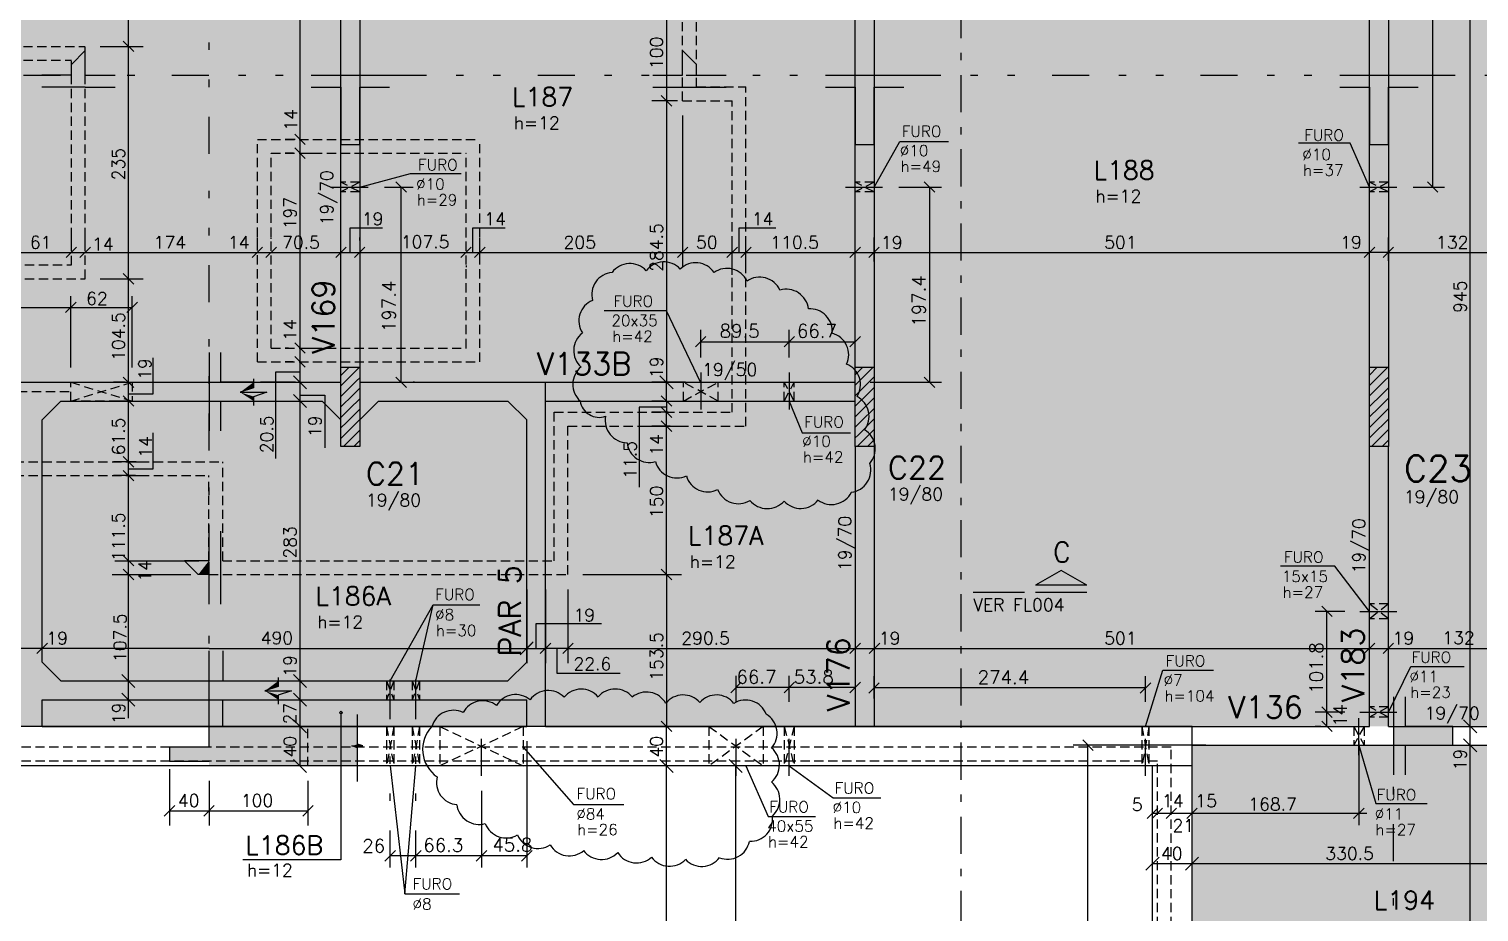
# Model space of a CAD drawing. Extents: x 64041 to 73506, y 0 to 6308.
# Drawn here: x 66943 to 68409, y 1360 to 2253 of the extents above; entities that cross this region are included whole.
import ezdxf

# ---------------------------------------------------------------- set-up
doc = ezdxf.new("R2010")
doc.units = 0
doc.header["$LTSCALE"] = 75
doc.header["$MEASUREMENT"] = 0
for name, pattern in [('ESTILO_TQS_0003', [1, 0.5, -0.2, 0.1, -0.2]), ('ESTILO_TQS_0004', [2, 0.5, -0.4, 0.1, -0.4, 0.1, -0.5]), ('HIDDEN2', [0.1875, 0.125, -0.0625])]:
    doc.linetypes.add(name, pattern=pattern)
doc.layers.get('0').update_dxf_attribs({"color": 3, "linetype": 'CONTINUOUS'})
for name, color, linetype in [('1', 3, 'CONTINUOUS'), ('200', 1, 'HIDDEN2'), ('204', 1, 'ESTILO_TQS_0003'), ('205', 1, 'ESTILO_TQS_0004'), ('210', 3, 'HIDDEN2'), ('212', 3, 'CONTINUOUS'), ('213', 3, 'CONTINUOUS'), ('216', 3, 'CONTINUOUS'), ('220', 5, 'CONTINUOUS'), ('221', 1, 'CONTINUOUS'), ('222', 6, 'CONTINUOUS'), ('226', 4, 'CONTINUOUS'), ('233', 6, 'CONTINUOUS'), ('250', 1, 'CONTINUOUS'), ('253', 253, 'CONTINUOUS')]:
    doc.layers.add(name, color=color, linetype=linetype)
doc.layers.add('112', color=7, linetype='CONTINUOUS', true_color=0x9bed9e)
doc.styles.get("Standard").update_dxf_attribs({"font": 'ROMANS.SHX'})

# ---------------------------------------------------------------- blocks, each defined once
blk = doc.blocks.new('_HFD8E5DFE43-017', base_point=(210496.960555, 18146.312154))
for p, q in [((211306.059071, 15476.445307), (211324.934397, 15495.320633)), ((211306.059071, 15487.051909), (211314.327795, 15495.320633)), ((211306.059071, 15465.838705), (211321.794208, 15481.573842)), ((211321.794208, 15481.573842), (211325.059071, 15484.838705)), ((211306.059071, 15455.232103), (211318.490513, 15467.663545)), ((211318.490513, 15467.663545), (211325.059071, 15474.232103)), ((211306.059071, 15444.625502), (211315.186817, 15453.753248)), ((211311.883122, 15439.84295), (211325.059071, 15453.0189)), ((211315.186817, 15453.753248), (211325.059071, 15463.625502)), ((211306.059071, 15434.0189), (211311.883122, 15439.84295)), ((211308.579426, 15425.932653), (211325.059071, 15442.412298)), ((211306.059071, 15423.412298), (211308.579426, 15425.932653)), ((211308.574007, 15415.320633), (211325.059071, 15431.805697)), ((211319.180609, 15415.320633), (211325.059071, 15421.199095))]:
    blk.add_line(p, q)
blk = doc.blocks.new('_HFD8E5DFE43-018', base_point=(210496.960555, 18146.312154))
for p, q in [((211826.509184, 15477.171936), (211844.657881, 15495.320633)), ((211826.509184, 15487.778537), (211834.05128, 15495.320633)), ((211826.509184, 15466.565334), (211842.470648, 15482.526798)), ((211842.470648, 15482.526798), (211845.509184, 15485.565334)), ((211826.509184, 15455.958732), (211839.166953, 15468.616501)), ((211839.166953, 15468.616501), (211845.509184, 15474.958732)), ((211826.509184, 15445.352131), (211835.863257, 15454.706204)), ((211832.559562, 15440.795906), (211845.509184, 15453.745529)), ((211835.863257, 15454.706204), (211845.509184, 15464.352131)), ((211826.509184, 15434.745529), (211832.559562, 15440.795906)), ((211829.255866, 15426.885609), (211845.509184, 15443.138927)), ((211826.509184, 15424.138927), (211829.255866, 15426.885609)), ((211828.297492, 15415.320633), (211845.509184, 15432.532325)), ((211838.904093, 15415.320633), (211845.509184, 15421.925724))]:
    blk.add_line(p, q)
blk = doc.blocks.new('_HFD8E5DFE43-019', base_point=(210496.960555, 18146.312154))
for p, q in [((212346.009184, 15476.948452), (212364.381365, 15495.320633)), ((212346.009184, 15487.555053), (212353.774764, 15495.320633)), ((212346.009184, 15466.34185), (212361.901039, 15482.233704)), ((212361.901039, 15482.233704), (212365.009184, 15485.34185)), ((212346.009184, 15455.735248), (212358.597343, 15468.323407)), ((212358.597343, 15468.323407), (212365.009184, 15474.735248)), ((212346.009184, 15445.128646), (212355.293647, 15454.41311)), ((212351.989952, 15440.502812), (212365.009184, 15453.522045)), ((212355.293647, 15454.41311), (212365.009184, 15464.128646)), ((212346.009184, 15434.522045), (212351.989952, 15440.502812)), ((212348.686256, 15426.592515), (212365.009184, 15442.915443)), ((212346.009184, 15423.915443), (212348.686256, 15426.592515)), ((212348.020976, 15415.320633), (212365.009184, 15432.308841)), ((212358.627577, 15415.320633), (212365.009184, 15421.70224))]:
    blk.add_line(p, q)
blk = doc.blocks.new('LINCOR', base_point=(1362040.68671, 441923.660668))
blk.add_lwpolyline([(1362040.68671, 441923.660668), (1362041.020044, 441923.660668), (1362041.18671, 441924.160668), (1362041.18671, 441923.160668), (1362041.353377, 441923.660668), (1362041.68671, 441923.660668)])

msp = doc.modelspace()

# ---------------------------------------------------------------- linework, layer by layer
for p, q in [((67949.3, 1683.3), (67897.3, 1683.3)), ((68012.3, 1683.3), (67960.4, 1683.3))]:
    msp.add_line(p, q)
at = {"layer": '1'}
for p, q in [((67258.1, 1910.9), (67258.1, 2431.9)), ((67277.1, 2431.9), (67277.1, 1910.9)), ((67778.1, 1910.9), (67778.1, 2431.9)), ((67797.1, 2431.9), (67797.1, 1910.9)), ((68298.1, 1910.9), (68298.1, 2431.9)), ((68317.1, 2431.9), (68317.1, 1910.9)), ((67465, 1895.8), (67778.1, 1895.8)), ((67465, 1876.8), (67778.1, 1876.8)), ((67778.1, 1830.9), (67778.1, 1547.8)), ((67797.1, 1830.9), (67797.1, 1547.8)), ((68298.1, 1547.8), (68298.1, 1830.9)), ((68317.1, 1547.8), (68317.1, 1830.9)), ((68118.6, 1547.8), (68298.1, 1547.8)), ((68317.1, 1547.8), (68588.6, 1547.8)), ((68118.6, 1528.8), (68588.6, 1528.8))]:
    msp.add_line(p, q, dxfattribs=at)
at = {"layer": '112'}
for points in [[(69349.9, 3278.9), (66557.5, 1895.8), (64760.8, 3191.4)], [(67465, 1895.8), (66557.5, 1895.8), (69349.9, 3278.9)], [(67465, 1547.8), (67465, 1895.8), (69349.9, 3278.9)], [(67465, 1547.8), (69349.9, 3278.9), (68449.1, 1986)], [(68449.1, 1547.8), (67465, 1547.8), (68449.1, 1986)], [(66557.5, 1547.8), (66557.5, 1895.8), (67465, 1895.8)], [(66557.5, 1547.8), (67465, 1895.8), (67465, 1547.8)], [(68449.1, 1528.8), (68253.6, 1127.8), (68118.6, 1127.8)], [(68449.1, 1528.8), (68118.6, 1127.8), (68118.6, 1528.8)], [(68449.1, 1528.8), (68449.1, 1084.1), (68253.6, 1084.1)], [(68449.1, 1528.8), (68253.6, 1084.1), (68253.6, 1127.8)]]:
    msp.add_solid(points, dxfattribs=at)
at = {"layer": '200'}
for p, q in [((67277.1, 2098.2), (67258.1, 2088.2)), ((67277.1, 2088.2), (67258.1, 2098.2)), ((67797.1, 2098.2), (67778.1, 2088.2)), ((67797.1, 2088.2), (67778.1, 2098.2)), ((68317.1, 2098.2), (68298.1, 2088.2)), ((68317.1, 2088.2), (68298.1, 2098.2)), ((66985, 1876.8), (67047.1, 1895.8)), ((66985, 1895.8), (67047.1, 1876.8)), ((67639.4, 1876.8), (67604.4, 1895.8)), ((67604.4, 1876.8), (67639.4, 1895.8)), ((67716.4, 1876.8), (67706.4, 1895.8)), ((67706.4, 1876.8), (67716.4, 1895.8)), ((66833.2, 1886.3), (66985.1, 1886.3)), ((68317.1, 1671.6), (68298.1, 1656.6)), ((68317.1, 1656.6), (68298.1, 1671.6)), ((67304.2, 1593.8), (67311.7, 1574.8)), ((67311.7, 1593.8), (67304.2, 1574.8)), ((67330.2, 1593.8), (67337.7, 1574.8)), ((67337.7, 1593.8), (67330.2, 1574.8)), ((68317.1, 1567.5), (68298.1, 1557)), ((68317.1, 1557), (68298.1, 1567.5)), ((67304.2, 1547.8), (67311.7, 1507.8)), ((67311.7, 1547.8), (67304.2, 1507.8)), ((67330.2, 1547.8), (67337.7, 1507.8)), ((67337.7, 1547.8), (67330.2, 1507.8)), ((67358.2, 1547.8), (67442.2, 1507.8)), ((67442.2, 1547.8), (67358.2, 1507.8)), ((67630.1, 1547.8), (67685.1, 1507.8)), ((67685.1, 1547.8), (67630.1, 1507.8)), ((67706.4, 1547.8), (67716.4, 1507.8)), ((67716.4, 1547.8), (67706.4, 1507.8)), ((68067.9, 1547.8), (68075.1, 1507.8)), ((68075.1, 1547.8), (68067.9, 1507.8)), ((68282.1, 1547.8), (68292.6, 1528.8)), ((68292.6, 1547.8), (68282.1, 1528.8))]:
    msp.add_line(p, q, dxfattribs=at)
at = {"layer": '204'}
msp.add_line((67885.3, 143.9), (67885.3, 6143.1), dxfattribs=at)
at = {"layer": '205'}
for p, q in [((67124.8, 1526.8), (67124.8, 3220.4)), ((66787.1, 2206.3), (67228.1, 2206.3)), ((67307.1, 2206.3), (67748.1, 2206.3)), ((67827.1, 2206.3), (68268.1, 2206.3)), ((68347.1, 2206.3), (68558.6, 2206.3)), ((67248.1, 2093.2), (67287.1, 2093.2)), ((67768.1, 2093.2), (67807.1, 2093.2)), ((68288.1, 2093.2), (68327.1, 2093.2)), ((67621.9, 1905.8), (67621.9, 1866.8)), ((67711.4, 1905.8), (67711.4, 1866.8)), ((68288.1, 1664.1), (68327.1, 1664.1)), ((67307.9, 1557.8), (67307.9, 1603.8)), ((67333.9, 1557.8), (67333.9, 1603.8)), ((67307.9, 1405), (67307.9, 1557.8)), ((67333.9, 1405), (67333.9, 1557.8)), ((67400.2, 1497.8), (67400.2, 1557.8)), ((67657.6, 1497.8), (67657.6, 1557.8)), ((67711.4, 1497.8), (67711.4, 1557.8)), ((68071.5, 1497.8), (68071.5, 1557.8)), ((68287.3, 1518.8), (68287.3, 1557.8)), ((68288.1, 1562.2), (68327.1, 1562.2)), ((68322.4, 1111.6), (68322.4, 1508.5))]:
    msp.add_line(p, q, dxfattribs=at)
at = {"layer": '210'}
for p, q in [((67603.6, 2180.4), (67603.6, 2515.4)), ((67617.6, 2194.4), (67617.6, 2501.4)), ((66838.6, 2235.4), (66999.6, 2235.4)), ((66999.6, 2000.4), (66999.6, 2235.4)), ((66824.6, 2221.4), (66985.6, 2221.4)), ((66985.6, 2014.4), (66985.6, 2221.4)), ((67617.6, 2194.4), (67667.6, 2194.4)), ((67667.6, 1851.4), (67667.6, 2194.4)), ((67603.6, 2180.4), (67653.6, 2180.4)), ((67653.6, 1865.4), (67653.6, 2180.4)), ((67173.6, 1916.4), (67173.6, 2141.4)), ((67173.6, 2141.4), (67398.6, 2141.4)), ((67398.6, 1916.4), (67398.6, 2141.4)), ((67187.6, 1930.4), (67187.6, 2127.4)), ((67187.6, 2127.4), (67384.6, 2127.4)), ((67384.6, 1930.4), (67384.6, 2127.4)), ((67277.1, 2098.2), (67258.1, 2098.2)), ((67797.1, 2098.2), (67778.1, 2098.2)), ((68317.1, 2098.2), (68298.1, 2098.2)), ((67277.1, 2088.2), (67258.1, 2088.2)), ((67797.1, 2088.2), (67778.1, 2088.2)), ((68317.1, 2088.2), (68298.1, 2088.2)), ((66924.6, 2014.4), (66985.6, 2014.4)), ((66938.6, 2000.4), (66999.6, 2000.4)), ((67187.6, 1930.4), (67384.6, 1930.4)), ((67173.6, 1916.4), (67398.6, 1916.4)), ((67604.4, 1876.8), (67604.4, 1895.8)), ((67639.4, 1876.8), (67639.4, 1895.8)), ((67706.4, 1876.8), (67706.4, 1895.8)), ((67716.4, 1876.8), (67716.4, 1895.8)), ((67473.6, 1865.4), (67653.6, 1865.4)), ((67473.6, 1715.4), (67473.6, 1865.4)), ((67487.6, 1851.4), (67667.6, 1851.4)), ((67487.6, 1701.4), (67487.6, 1851.4)), ((66886.1, 1815.4), (67138.6, 1815.4)), ((67138.6, 1715.4), (67138.6, 1815.4)), ((66886.1, 1801.4), (67124.6, 1801.4)), ((67124.6, 1701.4), (67124.6, 1801.4)), ((67138.6, 1715.4), (67473.6, 1715.4)), ((67124.6, 1701.4), (67487.6, 1701.4)), ((68317.1, 1671.6), (68298.1, 1671.6)), ((68317.1, 1656.6), (68298.1, 1656.6)), ((67304.2, 1593.8), (67304.2, 1574.8)), ((67311.7, 1593.8), (67311.7, 1574.8)), ((67330.2, 1593.8), (67330.2, 1574.8)), ((67337.7, 1593.8), (67337.7, 1574.8)), ((68317.1, 1567.5), (68298.1, 1567.5)), ((68317.1, 1557), (68298.1, 1557)), ((67224.8, 1507.8), (67224.8, 1547.8)), ((67304.2, 1547.8), (67304.2, 1507.8)), ((67311.7, 1547.8), (67311.7, 1507.8)), ((67330.2, 1547.8), (67330.2, 1507.8)), ((67337.7, 1547.8), (67337.7, 1507.8)), ((67358.2, 1547.8), (67358.2, 1507.8)), ((67442.2, 1547.8), (67442.2, 1507.8)), ((67630.1, 1547.8), (67630.1, 1507.8)), ((67685.1, 1547.8), (67685.1, 1507.8)), ((67706.4, 1547.8), (67706.4, 1507.8)), ((67716.4, 1547.8), (67716.4, 1507.8)), ((68067.9, 1547.8), (68067.9, 1507.8)), ((68075.1, 1547.8), (68075.1, 1507.8)), ((68282.1, 1547.8), (68282.1, 1528.8)), ((68292.6, 1547.8), (68292.6, 1528.8)), ((68097.6, 1526.8), (64610, 1526.8)), ((68097.6, 1106.8), (68097.6, 1526.8)), ((68083.6, 1512.8), (64610, 1512.8)), ((68083.6, 1092.9), (68083.6, 1512.8))]:
    msp.add_line(p, q, dxfattribs=at)
msp.add_lwpolyline([(66985, 1895.8), (67047.1, 1895.8), (67047.1, 1876.8), (66985, 1876.8), (66985, 1895.8)], dxfattribs=at)
at = {"layer": '216'}
for p, q in [((67048.6, 2230.1), (67038, 2240.7)), ((67048.6, 2230.1), (67038, 2240.7)), ((67582, 2185.7), (67592.6, 2175.1)), ((67582, 2185.7), (67592.6, 2175.1)), ((67222.1, 2136.1), (67211.5, 2146.7)), ((67222.1, 2136.1), (67211.5, 2146.7)), ((67222.1, 2122.1), (67211.5, 2132.7)), ((67222.1, 2122.1), (67211.5, 2132.7)), ((67324.3, 2087.9), (67313.7, 2098.5)), ((67847.9, 2098.5), (67858.5, 2087.9)), ((68367.2, 2087.9), (68356.6, 2098.5)), ((66980.3, 2021.8), (66990.9, 2032.4)), ((66980.3, 2021.8), (66990.9, 2032.4)), ((66994.3, 2021.8), (67004.9, 2032.4)), ((66994.3, 2021.8), (67004.9, 2032.4)), ((67168.3, 2021.8), (67178.9, 2032.4)), ((67168.3, 2021.8), (67178.9, 2032.4)), ((67182.3, 2021.8), (67192.9, 2032.4)), ((67182.3, 2021.8), (67192.9, 2032.4)), ((67252.8, 2021.8), (67263.4, 2032.4)), ((67252.8, 2021.8), (67263.4, 2032.4)), ((67271.8, 2021.8), (67282.4, 2032.4)), ((67271.8, 2021.8), (67282.4, 2032.4)), ((67379.3, 2021.8), (67389.9, 2032.4)), ((67393.3, 2021.8), (67403.9, 2032.4)), ((67393.3, 2021.8), (67403.9, 2032.4)), ((67393.3, 2021.8), (67403.9, 2032.4)), ((67598.3, 2021.8), (67608.9, 2032.4)), ((67598.3, 2021.8), (67608.9, 2032.4)), ((67648.3, 2021.8), (67658.9, 2032.4)), ((67648.3, 2021.8), (67658.9, 2032.4)), ((67648.3, 2021.8), (67658.9, 2032.4)), ((67662.3, 2021.8), (67672.9, 2032.4)), ((67662.3, 2021.8), (67672.9, 2032.4)), ((67772.8, 2021.8), (67783.4, 2032.4)), ((67772.8, 2021.8), (67783.4, 2032.4)), ((67791.8, 2021.8), (67802.4, 2032.4)), ((67791.8, 2021.8), (67802.4, 2032.4)), ((68292.8, 2021.8), (68303.4, 2032.4)), ((68303.4, 2032.4), (68292.8, 2021.8)), ((68322.4, 2032.4), (68311.8, 2021.8)), ((68311.8, 2021.8), (68322.4, 2032.4)), ((67048.6, 1995.1), (67038, 2005.7)), ((67048.6, 1995.1), (67038, 2005.7)), ((66979.7, 1966.2), (66990.3, 1976.8)), ((66979.7, 1966.2), (66990.3, 1976.8)), ((67041.8, 1966.2), (67052.4, 1976.8)), ((67222.1, 1925.1), (67211.5, 1935.7)), ((67222.1, 1925.1), (67211.5, 1935.7)), ((67616.6, 1931.5), (67627.2, 1942.1)), ((67706.1, 1931.5), (67716.7, 1942.1)), ((67706.1, 1931.5), (67716.7, 1942.1)), ((67772.8, 1931.5), (67783.4, 1942.1)), ((67222.1, 1911.1), (67211.5, 1921.7)), ((67222.1, 1911.1), (67211.5, 1921.7)), ((67048.6, 1890.5), (67038, 1901.1)), ((67048.6, 1890.5), (67038, 1901.1)), ((67223.4, 1889.2), (67210.2, 1902.4)), ((67222.1, 1890.5), (67211.5, 1901.1)), ((67324.3, 1890.5), (67313.7, 1901.1)), ((67593.9, 1889.2), (67580.7, 1902.4)), ((67582, 1901.1), (67592.6, 1890.5)), ((67847.9, 1901.1), (67858.5, 1890.5)), ((67048.6, 1871.5), (67038, 1882.1)), ((67048.6, 1871.5), (67038, 1882.1)), ((67223.4, 1870.2), (67210.2, 1883.4)), ((67592.6, 1871.5), (67582, 1882.1)), ((67582, 1882.1), (67592.6, 1871.5)), ((67582, 1870.7), (67592.6, 1860.1)), ((67592.6, 1860.1), (67582, 1870.7)), ((67592.6, 1846.1), (67582, 1856.7)), ((67582, 1856.7), (67592.6, 1846.1)), ((67592.6, 1846.1), (67582, 1856.7)), ((67048.6, 1810.1), (67038, 1820.7)), ((67048.6, 1810.1), (67038, 1820.7)), ((67048.6, 1796.1), (67038, 1806.7)), ((67048.6, 1796.1), (67038, 1806.7)), ((67048.6, 1710.1), (67038, 1720.7)), ((67048.6, 1710.1), (67038, 1720.7)), ((67048.6, 1696.1), (67038, 1706.7)), ((67048.6, 1696.1), (67038, 1706.7)), ((67592.6, 1696.1), (67582, 1706.7)), ((67582, 1706.7), (67592.6, 1696.1)), ((68260.3, 1658.8), (68249.7, 1669.4)), ((66950.7, 1621.4), (66961.3, 1632)), ((66961.3, 1632), (66950.7, 1621.4)), ((67439.4, 1620.1), (67452.6, 1633.4)), ((67440.7, 1621.4), (67451.3, 1632)), ((67459.7, 1621.4), (67470.3, 1632)), ((67470.3, 1632), (67459.7, 1621.4)), ((67482.3, 1621.4), (67492.9, 1632)), ((67492.9, 1632), (67482.3, 1621.4)), ((67772.8, 1621.4), (67783.4, 1632)), ((67772.8, 1621.4), (67783.4, 1632)), ((67792.3, 1621.4), (67802.9, 1632)), ((68292.8, 1621.4), (68303.4, 1632)), ((68311.8, 1621.4), (68322.4, 1632)), ((67049.9, 1587.2), (67036.7, 1600.4)), ((67223.4, 1587.2), (67210.2, 1600.4)), ((67662.9, 1592.4), (67652.3, 1581.8)), ((67716.7, 1592.4), (67706.1, 1581.8)), ((67716.7, 1592.4), (67706.1, 1581.8)), ((67783.4, 1592.4), (67772.8, 1581.8)), ((67802.4, 1592), (67791.8, 1581.4)), ((68076.8, 1592), (68066.2, 1581.4)), ((67049.9, 1568.2), (67036.7, 1581.4)), ((67223.4, 1568.2), (67210.2, 1581.4)), ((67223.4, 1541.2), (67210.2, 1554.4)), ((68260.3, 1556.9), (68249.7, 1567.5)), ((68260.3, 1556.9), (68249.7, 1567.5)), ((68406.4, 1541.2), (68393.2, 1554.4)), ((67592.6, 1542.5), (67582, 1553.1)), ((67582, 1553.1), (67592.6, 1542.5)), ((67582, 1553.1), (67592.6, 1542.5)), ((68260.3, 1542.5), (68249.7, 1553.1)), ((68018.7, 1523.5), (68008.1, 1534.1)), ((68406.4, 1522.2), (68393.2, 1535.4)), ((67223.4, 1501.2), (67210.2, 1514.4)), ((67593.9, 1501.2), (67580.7, 1514.4)), ((67663.9, 1501.2), (67650.6, 1514.4)), ((67079.5, 1457.2), (67090.1, 1467.8)), ((67119.5, 1457.2), (67130.1, 1467.8)), ((67119.5, 1457.2), (67130.1, 1467.8)), ((67219.5, 1457.2), (67230.1, 1467.8)), ((68073.3, 1454.7), (68083.9, 1465.3)), ((68078.3, 1454.7), (68088.9, 1465.3)), ((68092.3, 1454.7), (68102.9, 1465.3)), ((68092.3, 1454.7), (68102.9, 1465.3)), ((68113.3, 1454.7), (68123.9, 1465.3)), ((68282, 1454.7), (68292.6, 1465.3)), ((67313.2, 1422.3), (67302.6, 1411.7)), ((67339.2, 1422.3), (67328.6, 1411.7)), ((67339.2, 1422.3), (67328.6, 1411.7)), ((67405.5, 1422.3), (67394.9, 1411.7)), ((67405.5, 1422.3), (67394.9, 1411.7)), ((67451.3, 1422.3), (67440.7, 1411.7)), ((68072, 1402.4), (68085.3, 1415.7)), ((68112, 1402.4), (68125.3, 1415.7))]:
    msp.add_line(p, q, dxfattribs=at)
at = {"layer": '220'}
for p, q in [((66999.6, 2231.2), (66985.6, 2217.2)), ((66999.6, 2206.3), (66999.6, 2231.2)), ((67603.6, 2206.3), (67603.6, 2231.2)), ((67603.6, 2231.2), (67617.6, 2217.2)), ((66985.6, 2206.3), (66985.6, 2217.2)), ((67617.6, 2206.3), (67617.6, 2217.2)), ((66985.6, 2206.3), (66955.6, 2206.3)), ((66999.6, 2206.3), (67029.7, 2206.3)), ((67228.1, 2206.3), (67307.1, 2206.3)), ((67573.5, 2206.3), (67603.6, 2206.3)), ((67617.6, 2206.3), (67647.6, 2206.3)), ((67748.1, 2206.3), (67827.1, 2206.3)), ((68268.1, 2206.3), (68347.1, 2206.3)), ((66999.6, 2194.3), (66955.6, 2194.3)), ((66999.6, 2194.3), (67029.7, 2194.3)), ((67573.5, 2194.3), (67603.6, 2194.3)), ((67603.6, 2194.3), (67647.6, 2194.3)), ((67124.8, 1925.8), (67124.8, 1846.8)), ((66757.2, 1895.8), (67258.1, 1895.8)), ((67277.1, 1895.8), (67465, 1895.8)), ((67465, 1547.8), (67465, 1895.8)), ((66956, 1857.8), (66975, 1876.8)), ((66975, 1876.8), (67239.1, 1876.8)), ((67239.1, 1876.8), (67258.1, 1857.8)), ((67277.1, 1857.8), (67296.1, 1876.8)), ((67296.1, 1876.8), (67427, 1876.8)), ((67427, 1876.8), (67446, 1857.8)), ((66956, 1612.8), (66956, 1857.8)), ((67446, 1612.8), (67446, 1857.8)), ((67124.8, 1715.4), (67124.8, 1745.4)), ((67136.8, 1715.4), (67136.8, 1745.4)), ((67124.8, 1715.4), (67099.9, 1715.4)), ((67113.9, 1701.4), (67099.9, 1715.4)), ((67136.8, 1671.4), (67136.8, 1715.4)), ((67124.8, 1701.4), (67113.9, 1701.4)), ((67124.8, 1671.4), (67124.8, 1701.4)), ((66956, 1612.8), (66975, 1593.8)), ((67124.8, 1526.8), (67124.8, 1624.2)), ((67446, 1612.8), (67427, 1593.8)), ((66975, 1593.8), (67427, 1593.8)), ((66956, 1547.8), (66956, 1574.8)), ((66956, 1574.8), (67446, 1574.8)), ((67446, 1547.8), (67446, 1574.8)), ((68322.4, 1577.8), (68322.4, 1498.8)), ((67274.8, 1492), (67274.8, 1560)), ((68118.6, 1547.8), (64649.9, 1547.8)), ((66956, 1547.8), (67446, 1547.8)), ((67465, 1547.8), (68118.6, 1547.8)), ((68118.6, 1127.8), (68118.6, 1547.8)), ((68078.6, 1507.8), (64610, 1507.8)), ((68118.6, 1507.8), (64610, 1507.8)), ((68078.6, 1087.8), (68078.6, 1507.8)), ((68078.6, 1087.8), (68078.6, 1507.8))]:
    msp.add_line(p, q, dxfattribs=at)
for points in [[(67228.1, 2194.3), (67228.1, 2194.3), (67258.1, 2194.3), (67258.1, 2136.3), (67277.1, 2136.3), (67277.1, 2194.3), (67307.1, 2194.3)], [(67748.1, 2194.3), (67748.1, 2194.3), (67778.1, 2194.3), (67778.1, 2136.3), (67797.1, 2136.3), (67797.1, 2194.3), (67827.1, 2194.3)], [(68268.1, 2194.3), (68268.1, 2194.3), (68298.1, 2194.3), (68298.1, 2136.3), (68317.1, 2136.3), (68317.1, 2194.3), (68347.1, 2194.3)], [(67169.8, 1895.8), (67136.8, 1895.8), (67136.8, 1925.8)], [(67136.8, 1846.8), (67136.8, 1876.8), (67169.8, 1876.8)], [(67138.8, 1624.2), (67138.8, 1593.8), (67194.8, 1593.8)], [(67138.8, 1547.8), (67138.8, 1574.8), (67194.8, 1574.8)], [(68334.4, 1498.8), (68334.4, 1528.8), (68382.4, 1528.8), (68382.4, 1547.8), (68334.4, 1547.8), (68334.4, 1577.8)], [(67124.8, 1526.8), (67084.8, 1526.8), (67084.8, 1512.8), (67124.8, 1512.8)]]:
    msp.add_lwpolyline(points, dxfattribs=at)
at = {"layer": '221'}
for p, q in [((67797.1, 2093.2), (67823.3, 2139.4)), ((67823.3, 2139.4), (67872.3, 2139.4)), ((68278.5, 2137.7), (68226.2, 2137.7)), ((68298.1, 2093.2), (68278.5, 2137.7)), ((67277.1, 2093.2), (67328.4, 2106.8)), ((67328.4, 2106.8), (67379.8, 2106.8)), ((67587.3, 1968), (67524.3, 1968)), ((67621.6, 1895.8), (67587.3, 1968)), ((67711.4, 1876.8), (67724.5, 1844.7)), ((67724.5, 1844.7), (67773.4, 1844.7)), ((68263, 1710), (68208.2, 1710)), ((68298.1, 1664.1), (68263, 1710)), ((67307.9, 1593.8), (67351.3, 1670.7)), ((67333.9, 1593.8), (67351.3, 1670.7)), ((67351.3, 1670.7), (67398.4, 1670.7)), ((68071.5, 1547.8), (68089.2, 1604.7)), ((68089.2, 1604.7), (68140.2, 1604.7)), ((68317.1, 1562.2), (68339.7, 1608.4)), ((68339.7, 1608.4), (68393.7, 1608.4)), ((67258.1, 1561.7), (67258.1, 1412.8)), ((67442.2, 1526.8), (67493.2, 1468.9)), ((68287.3, 1528.8), (68304.5, 1469.8)), ((67307.9, 1507.8), (67322.8, 1378.4)), ((67322.8, 1378.4), (67333.9, 1507.8)), ((67667.4, 1507.8), (67690.1, 1456.7)), ((67711.4, 1507.8), (67755.8, 1475.5)), ((67493.2, 1468.9), (67544.3, 1468.9)), ((67755.8, 1475.5), (67804.1, 1475.5)), ((68304.5, 1469.8), (68356.2, 1469.8)), ((67690.1, 1456.7), (67737.8, 1456.7)), ((67258.1, 1412.8), (67159, 1412.8)), ((67258.1, 1412.8), (67258.1, 1412.8)), ((67322.8, 1378.4), (67378.1, 1378.4))]:
    msp.add_line(p, q, dxfattribs=at)
msp.add_lwpolyline([(67274.8, 1500.3), (67274.8, 1526.1), (67269.3, 1528), (67280.3, 1528), (67274.8, 1529.8), (67274.8, 1555.4)], dxfattribs=at)
at = {"layer": '221', "linetype": 'Continuous'}
for centre, radius, start, end in [((67550.2, 1993.3), 22.5, 42.9144, 142.9144), ((67584.6, 1995), 22.5, 42.87, 142.87), ((67616.8, 1994.2), 22.5, 34.2079, 134.2079), ((67648.4, 1988.5), 22.5, 25.3317, 125.3317), ((67534.2, 1984.4), 22.5, 94.9944, 194.9944), ((67681.5, 1979.6), 22.5, 24.7094, 124.7094), ((67708.4, 1967.4), 22.5, 6.4938, 106.4938), ((67521.2, 1957.9), 22.5, 112.8169, 212.8169), ((67732.4, 1947.5), 22.5, 354.3016, 94.3016), ((67516, 1927.8), 22.5, 127.6694, 227.6694), ((67749, 1923.6), 22.5, 334.9414, 74.9414), ((67515, 1893.7), 22.5, 128.7811, 228.7811), ((67760.9, 1893.2), 22.5, 328.0674, 68.0674), ((67519.3, 1879.8), 19.5, 189.0357, 289.0357), ((67769.6, 1861.3), 22.5, 322.5286, 62.5286), ((67547.8, 1857.2), 22.5, 169.0681, 269.0681), ((67775.9, 1828.4), 22.5, 318.8571, 58.8571), ((67569.8, 1837.2), 22.5, 186.3833, 286.3833), ((67597.8, 1821.5), 22.5, 195.2149, 295.2149), ((67771.3, 1806.9), 22.5, 277.2331, 17.2331), ((67629, 1807.4), 22.5, 196.1734, 296.1734), ((67659.9, 1795.5), 22.5, 201.6393, 301.6393), ((67689.2, 1790.5), 22.5, 218.9197, 318.9197), ((67722.9, 1790.7), 22.5, 221.719, 321.719), ((67754.1, 1794.7), 22.5, 233.1853, 333.1853), ((67467.7, 1561.6), 22.5, 44.5184, 144.5184), ((67501, 1563), 22.5, 40.242, 140.242), ((67535.4, 1563.1), 22.5, 40.0193, 140.0193), ((67401.5, 1551.2), 22.5, 51.898, 151.898), ((67434.8, 1557.5), 22.5, 49.6117, 149.6117), ((67566.9, 1560.1), 22.5, 29.2025, 129.2025), ((67604.1, 1557.1), 22.5, 41.5061, 141.5061), ((67637.8, 1557.1), 22.5, 38.4128, 138.4128), ((67667.2, 1551.9), 22.5, 21.5563, 121.5563), ((67371.8, 1541.6), 22.5, 63.9625, 163.9625), ((67676.6, 1540.8), 22.5, 319.0281, 59.0281), ((67374.2, 1524.5), 33.5, 135.9581, 235.9581), ((67679, 1508.9), 22.5, 309.6841, 49.6841), ((67377.2, 1491.1), 22.5, 165.2793, 265.2793), ((67679.4, 1474), 22.5, 311.6225, 51.6225), ((67397.7, 1471.2), 22.5, 186.4811, 286.4811), ((67672.1, 1454.1), 22.5, 267.833, 7.833), ((67425.2, 1457.5), 22.5, 200.3914, 300.3914), ((67457.3, 1446.9), 22.5, 203.0819, 303.0819), ((67489, 1439.4), 22.5, 210.3925, 310.3925), ((67521.6, 1435.7), 22.5, 216.5304, 316.5304), ((67649.1, 1436), 22.5, 248.6575, 348.6575), ((67557, 1432.2), 22.5, 212.3301, 312.3301), ((67590.3, 1428.9), 22.5, 216.3002, 316.3002), ((67623, 1428.7), 22.5, 222.8574, 322.8574)]:
    msp.add_arc(centre, radius, start, end, dxfattribs=at)
at = {"layer": '222'}
for points in [[(67258.1, 1830.9), (67258.1, 1910.9), (67277.1, 1910.9), (67277.1, 1830.9), (67258.1, 1830.9)], [(67778.1, 1830.9), (67778.1, 1910.9), (67797.1, 1910.9), (67797.1, 1830.9), (67778.1, 1830.9)], [(68298.1, 1830.9), (68298.1, 1910.9), (68317.1, 1910.9), (68317.1, 1830.9), (68298.1, 1830.9)]]:
    msp.add_lwpolyline(points, dxfattribs=at)
msp.add_circle((67258.1, 1561.8), 1.25, dxfattribs=at)
at = {"layer": '226'}
for p, q in [((67986.4, 1705.5), (67960.4, 1690.5)), ((68012.3, 1690.5), (67986.4, 1705.5)), ((68012.3, 1690.5), (67960.4, 1690.5))]:
    msp.add_line(p, q, dxfattribs=at)
at = {"layer": '250'}
for p, q in [((67216.8, 2141.4), (67216.8, 2492.9)), ((68361.9, 2093.2), (68361.9, 2492.9)), ((68399.8, 1547.8), (68399.8, 2492.9)), ((67043.3, 2235.4), (67043.3, 2350.4)), ((67587.3, 2280.4), (67587.3, 2180.4)), ((67014.6, 2235.4), (67058.3, 2235.4)), ((67038.8, 2235.4), (67058.3, 2235.4)), ((67043.3, 2000.4), (67043.3, 2235.4)), ((67598.5, 2180.4), (67572.3, 2180.4)), ((67588.6, 2180.4), (67572.3, 2180.4)), ((67587.3, 2180.4), (67587.3, 1895.8)), ((67603.6, 2165.4), (67603.6, 2012.1)), ((67208.9, 2141.4), (67201.8, 2141.4)), ((67211.7, 2141.4), (67201.8, 2141.4)), ((67216.8, 2127.4), (67216.8, 2141.4)), ((67210, 2127.4), (67201.8, 2127.4)), ((67216.8, 1930.4), (67216.8, 2127.4)), ((67217.9, 2127.4), (67231.8, 2127.4)), ((67302.1, 2093.2), (67331, 2093.2)), ((67319, 1895.8), (67319, 2093.2)), ((67822.1, 2093.2), (67865.2, 2093.2)), ((67853.2, 2093.2), (67853.2, 1895.8)), ((68342.1, 2093.2), (68373.9, 2093.2)), ((66985.6, 2029.4), (66985.6, 2042.1)), ((66999.6, 2041.3), (66999.6, 2042.1)), ((66999.6, 2032.8), (66999.6, 2042.1)), ((67173.6, 2033.9), (67173.6, 2042.1)), ((67187.6, 2040.7), (67187.6, 2042.1)), ((67187.6, 2041.8), (67187.6, 2042.1)), ((67258.1, 2040.7), (67258.1, 2042.1)), ((67267.6, 2027.1), (67267.6, 2052.1)), ((67267.6, 2052.1), (67300, 2052.1)), ((67277.1, 2039.2), (67277.1, 2042.1)), ((67384.6, 2041.7), (67384.6, 2042.1)), ((67391.6, 2027.1), (67391.6, 2052.1)), ((67391.6, 2052.1), (67424, 2052.1)), ((67398.6, 2041.1), (67398.6, 2042.1)), ((67398.6, 2020.2), (67398.6, 2042.1)), ((67653.6, 2004.6), (67653.6, 2042.1)), ((67653.6, 2014.1), (67653.6, 2042.1)), ((67660.6, 2027.1), (67660.6, 2052.1)), ((67660.6, 2052.1), (67697.8, 2052.1)), ((67667.6, 2014.1), (67667.6, 2042.1)), ((67667.6, 2017), (67667.6, 2042.1)), ((67778.1, 2010.3), (67778.1, 2042.1)), ((67778.1, 2017.1), (67778.1, 2042.1)), ((67797.1, 2017.9), (67797.1, 2042.1)), ((67797.1, 2019.3), (67797.1, 2042.1)), ((68298.1, 2014.2), (68298.1, 2042.1)), ((68298.1, 2029.2), (68298.1, 2042.1)), ((68317.1, 2021.4), (68317.1, 2042.1)), ((68317.1, 2018.7), (68317.1, 2042.1)), ((66924.6, 2027.1), (66985.6, 2027.1)), ((66985.6, 2027.1), (66999.6, 2027.1)), ((66999.6, 2027.1), (67173.6, 2027.1)), ((67173.6, 2027.1), (67187.6, 2027.1)), ((67187.6, 2027.1), (67258.1, 2027.1)), ((67258.1, 2027.1), (67277.1, 2027.1)), ((67277.1, 2027.1), (67384.6, 2027.1)), ((67384.6, 2027.1), (67398.6, 2027.1)), ((67398.6, 2027.1), (67603.6, 2027.1)), ((67603.6, 2027.1), (67653.6, 2027.1)), ((67653.6, 2027.1), (67667.6, 2027.1)), ((67667.6, 2027.1), (67778.1, 2027.1)), ((67778.1, 2027.1), (67797.1, 2027.1)), ((67797.1, 2027.1), (68298.1, 2027.1)), ((68317.1, 2027.1), (68298.1, 2027.1)), ((68317.1, 2027.1), (68449.1, 2027.1)), ((67384.6, 2013.9), (67384.6, 2012.1)), ((67014.6, 2000.4), (67058.3, 2000.4)), ((67014.6, 2000.4), (67058.3, 2000.4)), ((67043.3, 1895.8), (67043.3, 2000.4)), ((66985, 1910.8), (66985, 1982.7)), ((67047.1, 1910.8), (67047.1, 1982.7)), ((66833.2, 1971.5), (66985, 1971.5)), ((66985, 1971.5), (67047.1, 1971.5)), ((67621.9, 1920.8), (67621.9, 1948.8)), ((67621.9, 1936.8), (67711.4, 1936.8)), ((67711.4, 1920.8), (67711.4, 1948.8)), ((67711.4, 1936.8), (67778.1, 1936.8)), ((67068.3, 1884.1), (67068.3, 1920.6)), ((67205.2, 1930.4), (67201.8, 1930.4)), ((67216.8, 1916.4), (67216.8, 1930.4)), ((67220.2, 1930.4), (67231.8, 1930.4)), ((67778.1, 1923.7), (67778.1, 1924.8)), ((67216.8, 1906.1), (67191.8, 1906.1)), ((67191.8, 1906.1), (67191.8, 1818.8)), ((67209.7, 1916.4), (67201.8, 1916.4)), ((67206, 1916.4), (67201.8, 1916.4)), ((67216.8, 1895.8), (67216.8, 1916.4)), ((67012.2, 1895.8), (67029.3, 1895.8)), ((67040, 1895.8), (67028.3, 1895.8)), ((67031.1, 1895.8), (67058.3, 1895.8)), ((67043.3, 1876.8), (67043.3, 1895.8)), ((67212.1, 1895.8), (67176.8, 1895.8)), ((67216.8, 1876.8), (67216.8, 1895.8)), ((67332.4, 1895.8), (67331, 1895.8)), ((67606.6, 1895.8), (67572.3, 1895.8)), ((67587.3, 1876.8), (67587.3, 1895.8)), ((67793.1, 1895.8), (67865.2, 1895.8)), ((67039.4, 1876.8), (67028.3, 1876.8)), ((67043.3, 1884.1), (67068.3, 1884.1)), ((67043.3, 1815.4), (67043.3, 1876.8)), ((67045.8, 1876.8), (67058.3, 1876.8)), ((67216.8, 1882.8), (67241.8, 1882.8)), ((67216.8, 1593.8), (67216.8, 1876.8)), ((67241.8, 1882.8), (67241.8, 1829.5)), ((67584.1, 1876.8), (67572.3, 1876.8)), ((67587.3, 1876.8), (67587.3, 1865.4)), ((67587.3, 1870.7), (67559.8, 1870.7)), ((67559.8, 1870.7), (67559.8, 1789.6)), ((67583.9, 1865.4), (67572.3, 1865.4)), ((67588.9, 1865.4), (67572.3, 1865.4)), ((67587.3, 1851.4), (67587.3, 1865.4)), ((67560.2, 1851.4), (67602.3, 1851.4)), ((67591.1, 1851.4), (67572.3, 1851.4)), ((67584, 1851.4), (67572.3, 1851.4)), ((67587.3, 1701.4), (67587.3, 1851.4)), ((67068.3, 1808.4), (67068.3, 1844.8)), ((67051, 1815.4), (67028.3, 1815.4)), ((67043.3, 1801.4), (67043.3, 1815.4)), ((67043.3, 1808.4), (67068.3, 1808.4)), ((67049.5, 1815.4), (67058.3, 1815.4)), ((67050.5, 1801.4), (67028.3, 1801.4)), ((67043.3, 1556.2), (67043.3, 1801.4)), ((67043.7, 1801.4), (67058.3, 1801.4)), ((67029.4, 1715.4), (67114.5, 1715.4)), ((67043.3, 1701.4), (67043.3, 1715.4)), ((67026.9, 1701.4), (67106.3, 1701.4)), ((67502.6, 1701.4), (67602.3, 1701.4)), ((67502.6, 1701.4), (67602.3, 1701.4)), ((67587.3, 1701.4), (67587.3, 1547.8)), ((67446, 1686.4), (67446, 1611.7)), ((67465, 1686.4), (67465, 1611.7)), ((67487.6, 1686.4), (67487.6, 1611.7)), ((67487.6, 1686.4), (67487.6, 1611.7)), ((68273.1, 1664.1), (68243, 1664.1)), ((68255, 1562.2), (68255, 1664.1)), ((67455.5, 1626.7), (67455.5, 1651.7)), ((67455.5, 1651.7), (67521.6, 1651.7)), ((67778.1, 1655.6), (67778.1, 1611.7)), ((67124.8, 1626.7), (66902.3, 1626.7)), ((67124.8, 1626.7), (67446, 1626.7)), ((67446, 1626.7), (67465, 1626.7)), ((67487.6, 1626.7), (67465, 1626.7)), ((67476.3, 1626.7), (67476.3, 1601.7)), ((67487.6, 1626.7), (67778.1, 1626.7)), ((67778.6, 1626.7), (67797.6, 1626.7)), ((67797.6, 1626.7), (68298.1, 1626.7)), ((68298.1, 1626.7), (68317.1, 1626.7)), ((68317.1, 1626.7), (68588.6, 1626.7)), ((67476.3, 1601.7), (67540.4, 1601.7)), ((67657.6, 1572.8), (67657.6, 1599.1)), ((67711.4, 1572.8), (67711.4, 1599.1)), ((67797.1, 1576), (67797.1, 1598.7)), ((68071.5, 1572.8), (68071.5, 1598.7)), ((67043.3, 1574.8), (67043.3, 1593.8)), ((67216.8, 1574.8), (67216.8, 1593.8)), ((67711.4, 1587.1), (67657.6, 1587.1)), ((67778.1, 1587.1), (67711.4, 1587.1)), ((68071.5, 1586.7), (67797.1, 1586.7)), ((67216.8, 1547.8), (67216.8, 1574.8)), ((67778.1, 1578.9), (67778.1, 1575.1)), ((68273.1, 1562.2), (68243, 1562.2)), ((68255, 1547.8), (68255, 1562.2)), ((67216.8, 1507.8), (67216.8, 1547.8)), ((67540.2, 1547.8), (67602.3, 1547.8)), ((67608, 1547.8), (67572.3, 1547.8)), ((67587.3, 1507.8), (67587.3, 1547.8)), ((68248.8, 1547.8), (68243, 1547.8)), ((68399.8, 1528.8), (68399.8, 1547.8)), ((67446, 1532.8), (67446, 1405)), ((68132.6, 1528.8), (67998.4, 1528.8)), ((68013.4, 1156.8), (68013.4, 1528.8)), ((68287.3, 1533.1), (68287.3, 1448)), ((68399.8, 1081.6), (68399.8, 1528.8)), ((67084.8, 1504.5), (67084.8, 1447.5)), ((67587.3, 741.6), (67587.3, 1507.8)), ((67657.3, 1087.8), (67657.3, 1507.8)), ((67124.8, 1492.8), (67124.8, 1447.5)), ((67124.8, 1492), (67124.8, 1447.5)), ((67224.8, 1492.8), (67224.8, 1447.5)), ((67400.2, 1482.8), (67400.2, 1405)), ((67084.8, 1462.5), (67124.8, 1462.5)), ((67124.8, 1462.5), (67224.8, 1462.5)), ((68078.6, 1460), (68097.6, 1460)), ((68097.6, 1460), (68295.3, 1460)), ((67333.9, 1417), (67307.9, 1417)), ((67400.2, 1417), (67333.9, 1417)), ((67446, 1417), (67400.2, 1417)), ((68078.6, 1409.1), (68118.6, 1409.1)), ((68118.6, 1409.1), (68449.1, 1409.1))]:
    msp.add_line(p, q, dxfattribs=at)
at = {"layer": '253'}
for points in [[(66985.6, 2217.2), (66999.6, 2231.2), (66985.6, 2206.3)], [(66999.6, 2231.2), (66999.6, 2206.3), (66985.6, 2206.3)], [(67617.6, 2217.2), (67603.6, 2231.2), (67617.6, 2206.3)], [(67603.6, 2231.2), (67603.6, 2206.3), (67617.6, 2206.3)], [(66955.6, 2194.3), (66955.6, 2206.3), (66985.6, 2206.3)], [(66955.6, 2194.3), (66985.6, 2206.3), (67029.7, 2194.3)], [(66985.6, 2206.3), (66999.6, 2206.3), (67029.7, 2194.3)], [(66999.6, 2206.3), (67029.7, 2206.3), (67029.7, 2194.3)], [(67258.1, 2194.3), (67228.1, 2194.3), (67307.1, 2206.3)], [(67307.1, 2206.3), (67228.1, 2194.3), (67228.1, 2206.3)], [(67277.1, 2194.3), (67258.1, 2194.3), (67307.1, 2206.3)], [(67307.1, 2206.3), (67307.1, 2194.3), (67277.1, 2194.3)], [(67603.6, 2206.3), (67573.5, 2206.3), (67647.6, 2194.3)], [(67647.6, 2194.3), (67573.5, 2206.3), (67573.5, 2194.3)], [(67617.6, 2206.3), (67603.6, 2206.3), (67647.6, 2194.3)], [(67647.6, 2194.3), (67647.6, 2206.3), (67617.6, 2206.3)], [(67778.1, 2194.3), (67748.1, 2194.3), (67827.1, 2206.3)], [(67827.1, 2206.3), (67748.1, 2194.3), (67748.1, 2206.3)], [(67797.1, 2194.3), (67778.1, 2194.3), (67827.1, 2206.3)], [(67827.1, 2206.3), (67827.1, 2194.3), (67797.1, 2194.3)], [(68298.1, 2194.3), (68268.1, 2194.3), (68347.1, 2206.3)], [(68347.1, 2206.3), (68268.1, 2194.3), (68268.1, 2206.3)], [(68317.1, 2194.3), (68298.1, 2194.3), (68347.1, 2206.3)], [(68347.1, 2206.3), (68347.1, 2194.3), (68317.1, 2194.3)], [(67277.1, 2136.3), (67258.1, 2136.3), (67277.1, 2194.3)], [(67258.1, 2136.3), (67258.1, 2194.3), (67277.1, 2194.3)], [(67797.1, 2136.3), (67778.1, 2136.3), (67797.1, 2194.3)], [(67778.1, 2136.3), (67778.1, 2194.3), (67797.1, 2194.3)], [(68317.1, 2136.3), (68298.1, 2136.3), (68317.1, 2194.3)], [(68298.1, 2136.3), (68298.1, 2194.3), (68317.1, 2194.3)], [(67136.8, 1925.8), (67124.8, 1925.8), (67136.8, 1846.8)], [(67136.8, 1846.8), (67124.8, 1925.8), (67124.8, 1846.8)], [(67136.8, 1895.8), (67136.8, 1925.8), (67136.8, 1876.8)], [(67136.8, 1876.8), (67136.8, 1925.8), (67136.8, 1846.8)], [(67156.3, 1885.7), (67169.8, 1895.8), (67136.8, 1895.8)], [(67156.3, 1885.7), (67136.8, 1895.8), (67169.8, 1876.8)], [(67169.8, 1876.8), (67136.8, 1895.8), (67136.8, 1876.8)], [(67156.3, 1885.7), (67169.8, 1890.2), (67169.8, 1895.8)], [(67156.3, 1885.7), (67169.8, 1876.8), (67169.8, 1881.3)], [(67156.3, 1885.7), (67169.8, 1881.3), (67183.3, 1885.7)], [(67136.8, 1671.4), (67124.8, 1671.4), (67136.8, 1745.4)], [(67124.8, 1671.4), (67124.8, 1701.4), (67136.8, 1745.4)], [(67136.8, 1745.4), (67124.8, 1701.4), (67124.8, 1715.4)], [(67124.8, 1715.4), (67124.8, 1745.4), (67136.8, 1745.4)], [(67124.8, 1715.4), (67113.9, 1701.4), (67099.9, 1715.4)], [(67124.8, 1701.4), (67113.9, 1701.4), (67124.8, 1715.4)], [(67138.8, 1593.8), (67138.8, 1624.2), (67124.8, 1512.8)], [(67124.8, 1512.8), (67138.8, 1624.2), (67124.8, 1624.2)], [(67124.8, 1512.8), (67124.8, 1624.2), (67124.8, 1526.8)], [(67138.8, 1593.8), (67124.8, 1512.8), (67138.8, 1547.8)], [(67138.8, 1593.8), (67138.8, 1547.8), (67138.8, 1574.8)], [(67138.8, 1593.8), (67138.8, 1574.8), (67194.8, 1574.8)], [(67138.8, 1593.8), (67194.8, 1574.8), (67181.3, 1583.7)], [(67138.8, 1593.8), (67181.3, 1583.7), (67194.8, 1593.8)], [(67194.8, 1593.8), (67181.3, 1583.7), (67194.8, 1588.2)], [(67181.3, 1583.7), (67194.8, 1574.8), (67194.8, 1579.3)], [(67181.3, 1583.7), (67194.8, 1579.3), (67208.3, 1583.7)], [(68334.4, 1528.8), (68322.4, 1498.8), (68334.4, 1577.8)], [(68334.4, 1577.8), (68322.4, 1498.8), (68322.4, 1577.8)], [(68334.4, 1528.8), (68334.4, 1577.8), (68334.4, 1547.8)], [(67124.8, 1512.8), (67274.8, 1507.8), (67138.8, 1547.8)], [(67269.3, 1528), (67274.8, 1547.8), (67138.8, 1547.8)], [(67269.3, 1528), (67138.8, 1547.8), (67274.8, 1507.8)], [(67269.3, 1528), (67274.8, 1529.8), (67274.8, 1547.8)], [(68334.4, 1528.8), (68334.4, 1547.8), (68382.4, 1528.8)], [(68382.4, 1528.8), (68334.4, 1547.8), (68382.4, 1547.8)], [(67124.8, 1512.8), (67124.8, 1526.8), (67084.8, 1526.8)], [(67124.8, 1512.8), (67084.8, 1526.8), (67084.8, 1512.8)], [(67269.3, 1528), (67280.3, 1528), (67274.8, 1529.8)], [(67269.3, 1528), (67274.8, 1507.8), (67274.8, 1526.1)], [(68334.4, 1528.8), (68334.4, 1498.8), (68322.4, 1498.8)], [(67124.8, 1512.8), (67124.8, 1507.8), (67274.8, 1507.8)]]:
    msp.add_solid(points, dxfattribs=at)

# ---------------------------------------------------------------- block references
at = {"layer": '221'}
for name, p in [('_HFD8E5DFE43-017', (66449, 4561.9)), ('_HFD8E5DFE43-018', (66448.6, 4561.9)), ('_HFD8E5DFE43-019', (66449.1, 4561.9))]:
    msp.add_blockref(name, p, dxfattribs=at)
at = {"layer": '221', "xscale": -26.955286, "yscale": 26.955286, "rotation": 90}
for p in [(67169.8, 1899.2), (67194.8, 1597.2)]:
    msp.add_blockref('LINCOR', p, dxfattribs=at)

# ---------------------------------------------------------------- texts
for s, height, p in [('FURO', 11.25, (67825.2, 2143.9)), ('FURO', 11.25, (68232.1, 2140)), ('%%c10', 11.25, (67823.1, 2124.4)), ('%%c10', 11.25, (68230.1, 2120.5)), ('FURO', 11.25, (67336.1, 2110)), ('h=49', 11.25, (67823.9, 2108.5)), ('h=37', 11.25, (68230.8, 2104.6)), ('%%c10', 11.25, (67334.1, 2090.6)), ('h=29', 11.25, (67334.8, 2074.6)), ('FURO', 11.25, (67533.7, 1972.1)), ('20x35', 11.25, (67531.6, 1952.6)), ('h=42', 11.25, (67532.4, 1936.6)), ('FURO', 11.25, (67726.5, 1850)), ('%%c10', 11.25, (67724.5, 1830.5)), ('h=42', 11.25, (67725.2, 1814.6)), ('FURO', 11.25, (68211.5, 1713.4)), ('15x15', 11.25, (68209.4, 1693.9)), ('FURO', 11.25, (67353.4, 1675.6)), ('h=27', 11.25, (68210.2, 1677.9)), ('VER FL004', 12.75, (67897.3, 1664.4)), ('%%c8', 11.25, (67353.3, 1655.2)), ('h=30', 11.25, (67354.1, 1639.2)), ('FURO', 11.25, (68092, 1608.4)), ('FURO', 11.25, (68340.6, 1612.1)), ('%%c7', 11.25, (68089.9, 1589)), ('%%c11', 11.25, (68338.5, 1592.7)), ('h=104', 11.25, (68090.7, 1573)), ('h=23', 11.25, (68339.3, 1576.7)), ('FURO', 11.25, (67496.3, 1474.1)), ('FURO', 11.25, (67757.3, 1479.8)), ('FURO', 11.25, (68305.3, 1473.1)), ('FURO', 11.25, (67691.2, 1460.9)), ('%%c10', 11.25, (67755.2, 1460.3)), ('%%c84', 11.25, (67496.1, 1453.7)), ('40x55', 11.25, (67689.1, 1441.4)), ('h=42', 11.25, (67756, 1444.4)), ('%%c11', 11.25, (68303.3, 1453.7)), ('h=26', 11.25, (67496.9, 1437.8)), ('h=42', 11.25, (67689.9, 1425.5)), ('h=27', 11.25, (68304, 1437.7)), ('FURO', 11.25, (67330.6, 1382.9)), ('%%c8', 11.25, (67330.5, 1362.5))]:
    msp.add_text(s, height=height).set_placement(p)
at = {"layer": '212'}
for p in [(67250.1, 2054.5), (67773.9, 1705), (68293.7, 1702.6)]:
    msp.add_text('19/70', height=12.75, rotation=90, dxfattribs=at).set_placement(p)
for s, p in [('19/50', (67623.3, 1902.2)), ('19/70', (68353.7, 1554.9))]:
    msp.add_text(s, height=12.75, dxfattribs=at).set_placement(p)
at = {"layer": '213'}
for p in [(67811.1, 1776.4), (68332.8, 1773.6), (67283.4, 1770.3)]:
    msp.add_text('19/80', height=12.75, dxfattribs=at).set_placement(p)
at = {"layer": '216'}
for s, height, p in [('100', 12.75, (67583.5, 2212.5)), ('14', 12.75, (67213.7, 2150.2)), ('235', 12.75, (67039.5, 2100)), ('197', 12.75, (67213, 2050.5)), ('284.5', 12.75, (67583.5, 2007.5)), ('197.4', 13.5, (67313.4, 1946.6)), ('197.4', 13.5, (67849.2, 1952)), ('945', 12.75, (68396, 1966)), ('104.5', 12.75, (67039.5, 1917.5)), ('14', 12.75, (67213, 1937.7)), ('19', 12.75, (67066.2, 1898.2)), ('19', 12.75, (67583.5, 1900.1)), ('61.5', 12.75, (67039.5, 1821.9)), ('20.5', 12.75, (67189.5, 1824)), ('19', 12.75, (67238.3, 1840.4)), ('14', 12.75, (67066.8, 1819.5)), ('11.5', 12.75, (67556.9, 1798.2)), ('14', 12.75, (67583.5, 1821.6)), ('150', 12.75, (67583.5, 1758.5)), ('111.5', 12.75, (67039.5, 1715)), ('283', 12.75, (67213, 1717.5)), ('14', 12.75, (67066.1, 1694.2)), ('107.5', 12.75, (67041.1, 1612.9)), ('153.5', 12.75, (67583.5, 1594)), ('101.8', 13.5, (68251, 1580.8)), ('19', 12.75, (67213, 1598.1)), ('19', 12.75, (67039.8, 1550.1)), ('27', 12.75, (67213, 1549.8)), ('14', 13.5, (68275, 1547.3)), ('40', 12.75, (67213, 1516.3)), ('40', 12.75, (67583.5, 1516.3)), ('19', 12.75, (68396, 1503.3))]:
    msp.add_text(s, height=height, rotation=90, dxfattribs=at).set_placement(p)
for s, height, p in [('h=12', 12.75, (67432.9, 2151.7)), ('h=12', 12.75, (68020.9, 2077.7)), ('19', 12.75, (67279.2, 2054.6)), ('14', 12.75, (67403.1, 2054.6)), ('14', 12.75, (67673.5, 2054.6)), ('61', 12.75, (66943.6, 2030.9)), ('14', 12.75, (67006.5, 2029.1)), ('174', 12.75, (67068.8, 2030.9)), ('14', 12.75, (67143.8, 2030.9)), ('70.5', 12.75, (67198.6, 2030.9)), ('107.5', 12.75, (67318.7, 2031.3)), ('205', 12.75, (67483.2, 2030.9)), ('50', 12.75, (67617.1, 2030.9)), ('110.5', 12.75, (67692.2, 2030.9)), ('19', 12.75, (67804.1, 2030.7)), ('501', 12.75, (68029.8, 2030.9)), ('19', 12.75, (68268.4, 2030.9)), ('132', 12.75, (68365.3, 2030.9)), ('62', 12.75, (67000.5, 1974.1)), ('89.5', 13.5, (67641, 1940.9)), ('66.7', 13.5, (67719.1, 1940.9)), ('h=12', 12.75, (67610.8, 1708)), ('h=12', 12.75, (67234.1, 1647)), ('19', 12.75, (67493.2, 1654)), ('19', 12.75, (66960.3, 1630.6)), ('490', 12.75, (67177, 1630.8)), ('290.5', 12.75, (67602.2, 1630.6)), ('19', 12.75, (67801.9, 1630.6)), ('501', 12.75, (68029.8, 1630.6)), ('19', 12.75, (68321.4, 1630.6)), ('132', 12.75, (68371.6, 1631)), ('22.6', 12.75, (67493.2, 1604.6)), ('66.7', 13.5, (67658, 1591.1)), ('53.8', 13.5, (67715.9, 1591.1)), ('274.4', 13.5, (67901.9, 1590.7)), ('40', 12.75, (67093.3, 1466.4)), ('100', 12.75, (67156.9, 1466.4)), ('5', 12.8, (68057.7, 1462.4)), ('14', 12.75, (68088.3, 1466.3)), ('15', 12.75, (68122, 1466.2)), ('168.7', 12.75, (68175.5, 1462.8)), ('21', 12.75, (68098.9, 1441.1)), ('26', 13.5, (67279.7, 1420.3)), ('66.3', 13.5, (67341.4, 1421)), ('45.8', 13.5, (67411.2, 1421.4)), ('40', 12.75, (68087.2, 1412.9)), ('330.5', 12.75, (68253.3, 1412.9)), ('h=12', 12.75, (67163, 1396.1))]:
    msp.add_text(s, height=height, dxfattribs=at).set_placement(p)
at = {"layer": '220'}
for s, height, p in [('C22', 22.5, (67811.1, 1798.2)), ('C23', 26.25, (68332.8, 1795.5)), ('C21', 22.5, (67283.4, 1792.1))]:
    msp.add_text(s, height=height, dxfattribs=at).set_placement(p)
at = {"layer": '226'}
for s, p in [('L187', (67431, 2175.1)), ('L188', (68019, 2101)), ('L187A', (67608.9, 1731.4)), ('L186A', (67232.2, 1670.3)), ('L186B', (67161.4, 1418.4)), ('L194', (68302.4, 1362.7))]:
    msp.add_text(s, height=18.75, dxfattribs=at).set_placement(p)
at = {"layer": '233'}
for s, p in [('V169', (67251.7, 1924.5)), ('PAR 5', (67440.1, 1618.3)), ('V183', (68292.5, 1572.5)), ('V176', (67772.3, 1562.8))]:
    msp.add_text(s, height=22.5, rotation=90, dxfattribs=at).set_placement(p)
for s, height, p in [('V133B', 22.5, (67456.3, 1903.3)), ('C', 20, (67978.1, 1714.1)), ('V136', 22.5, (68155.3, 1556))]:
    msp.add_text(s, height=height, dxfattribs=at).set_placement(p)

doc.saveas('drawing.dxf')
